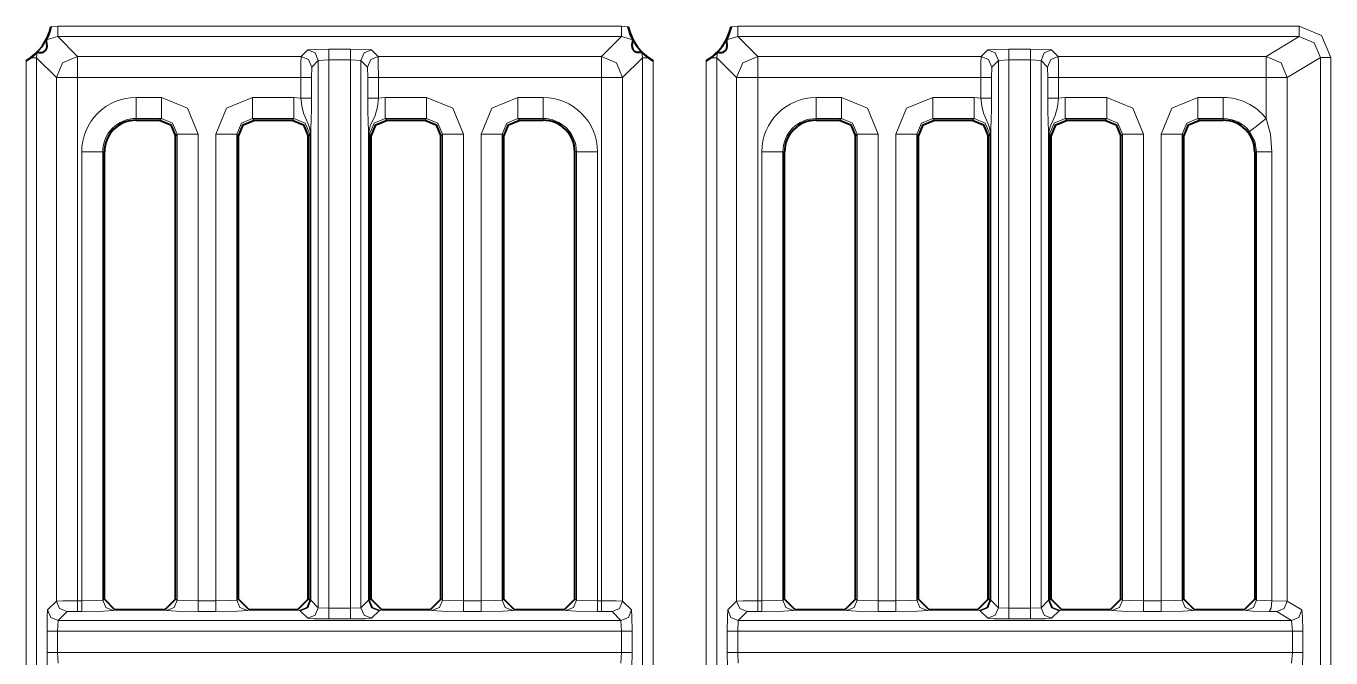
# Model space of a CAD drawing. Header units: millimetres. Extents: x 0 to 2941, y -405 to 1422.
# Drawn here: x 484.1 to 546, y 317.7 to 347.7 of the extents above; entities that cross this region are included whole.
import ezdxf

# ---------------------------------------------------------------- set-up
doc = ezdxf.new("R2010")
doc.units = ezdxf.units.MM
doc.layers.add('FINE', color=9, linetype='Continuous')
doc.layers.add('OUTLINE', color=7, linetype='Continuous')

msp = doc.modelspace()

# ---------------------------------------------------------------- linework, layer by layer
at = {"layer": 'FINE', "lineweight": 9}
for p, q in [((512.677, 347.642), (512.354, 347.677)), ((517.879, 347.677), (517.556, 347.642)), ((544.544, 347.677), (517.879, 347.677)), ((485.04, 347.02), (485.579, 347.178)), ((485.579, 347.178), (512.354, 347.178)), ((486.523, 346.234), (485.579, 347.178)), ((512.354, 347.178), (511.41, 346.234)), ((512.354, 347.178), (512.893, 347.02)), ((517.34, 347.02), (517.879, 347.178)), ((517.879, 347.178), (544.544, 347.178)), ((518.823, 346.234), (517.879, 347.178)), ((544.544, 347.178), (542.971, 346.234)), ((484.579, 346.178), (484.613, 346.433)), ((497.457, 346.549), (497.142, 346.234)), ((499.483, 346.575), (498.457, 346.575)), ((500.797, 346.234), (500.482, 346.549)), ((513.321, 346.433), (513.354, 346.178)), ((516.88, 346.178), (516.913, 346.433)), ((529.752, 346.549), (529.436, 346.234)), ((531.777, 346.575), (530.751, 346.575)), ((533.092, 346.234), (532.777, 346.549)), ((497.142, 346.234), (486.523, 346.234)), ((498.457, 320.032), (498.457, 346.075)), ((499.483, 346.075), (499.483, 320.032)), ((499.982, 320.058), (499.982, 346.049)), ((511.41, 346.234), (500.797, 346.234)), ((512.41, 345.234), (513.354, 346.178)), ((513.354, 346.178), (513.354, 291.453)), ((513.853, 291.453), (513.853, 346.033)), ((516.38, 346.033), (516.38, 291.453)), ((516.88, 291.453), (516.88, 346.178)), ((529.436, 346.234), (518.823, 346.234)), ((529.936, 345.734), (530.252, 346.049)), ((530.252, 346.049), (530.751, 346.075)), ((530.252, 346.049), (530.252, 320.058)), ((530.751, 320.032), (530.751, 346.075)), ((530.751, 346.075), (531.777, 346.075)), ((531.777, 346.075), (531.777, 320.032)), ((531.777, 346.075), (532.277, 346.049)), ((532.277, 346.049), (532.592, 345.734)), ((532.277, 320.058), (532.277, 346.049)), ((542.971, 346.234), (533.092, 346.234)), ((545.544, 346.179), (545.544, 291.452)), ((546.044, 291.452), (546.044, 346.179)), ((486.523, 345.234), (497.129, 345.234)), ((486.523, 320.386), (486.523, 345.234)), ((497.129, 345.234), (497.129, 344.258)), ((497.629, 345.234), (497.642, 345.734)), ((497.629, 344.258), (497.629, 345.234)), ((500.31, 345.234), (500.31, 344.258)), ((500.81, 345.234), (511.41, 345.234)), ((500.81, 344.258), (500.81, 345.234)), ((511.41, 345.234), (511.41, 320.386)), ((512.41, 320.373), (512.41, 345.234)), ((518.823, 345.234), (529.424, 345.234)), ((518.823, 320.386), (518.823, 345.234)), ((529.424, 345.234), (529.424, 344.258)), ((529.923, 345.234), (529.936, 345.734)), ((529.923, 344.258), (529.923, 345.234)), ((532.592, 345.734), (532.605, 345.234)), ((532.605, 345.234), (532.605, 344.258)), ((533.105, 345.234), (542.971, 345.234)), ((533.105, 344.258), (533.105, 345.234)), ((542.971, 345.234), (542.971, 343.286)), ((490.502, 344.289), (489.299, 344.289)), ((496.802, 344.289), (494.837, 344.289)), ((497.129, 344.258), (496.802, 344.289)), ((501.137, 344.289), (500.81, 344.258)), ((503.102, 344.289), (501.137, 344.289)), ((508.635, 344.289), (507.437, 344.289)), ((522.797, 344.289), (521.599, 344.289)), ((529.097, 344.289), (527.132, 344.289)), ((529.424, 344.258), (529.097, 344.289)), ((533.432, 344.289), (533.105, 344.258)), ((535.397, 344.289), (533.432, 344.289)), ((540.929, 344.289), (539.732, 344.289)), ((490.502, 343.29), (490.421, 343.209)), ((494.919, 343.209), (494.837, 343.29)), ((494.837, 343.29), (496.802, 343.29)), ((496.802, 343.29), (496.721, 343.209)), ((501.219, 343.209), (501.137, 343.29)), ((501.137, 343.29), (503.102, 343.29)), ((503.102, 343.29), (503.021, 343.209)), ((507.519, 343.209), (507.437, 343.29)), ((507.437, 343.29), (508.635, 343.29)), ((508.635, 343.29), (508.635, 343.209)), ((522.797, 343.29), (522.715, 343.209)), ((533.513, 343.209), (533.432, 343.29)), ((533.432, 343.29), (535.397, 343.29)), ((535.397, 343.29), (535.315, 343.209)), ((491.17, 342.459), (491.251, 342.541)), ((491.251, 342.541), (491.251, 320.423)), ((492.25, 320.386), (492.25, 342.541)), ((494.088, 342.541), (494.17, 342.459)), ((494.088, 320.423), (494.088, 342.541)), ((497.47, 342.459), (497.551, 342.541)), ((497.551, 342.541), (497.551, 320.423)), ((497.583, 342.541), (497.583, 320.415)), ((497.6, 320.415), (497.6, 342.541)), ((500.34, 342.541), (500.34, 320.415)), ((500.356, 320.415), (500.356, 342.541)), ((500.388, 342.541), (500.47, 342.459)), ((503.77, 342.459), (503.851, 342.541)), ((503.851, 342.541), (503.851, 320.423)), ((505.69, 342.541), (505.69, 320.386)), ((506.688, 342.541), (506.77, 342.459)), ((523.464, 342.459), (523.546, 342.541)), ((523.546, 342.541), (523.546, 320.423)), ((524.544, 320.386), (524.544, 342.541)), ((525.384, 342.541), (525.384, 320.386)), ((526.383, 342.541), (526.464, 342.459)), ((526.383, 320.423), (526.383, 342.541)), ((529.764, 342.459), (529.846, 342.541)), ((529.846, 342.541), (529.846, 320.423)), ((529.878, 342.541), (529.878, 320.415)), ((529.894, 320.415), (529.894, 342.541)), ((532.634, 342.541), (532.634, 320.415)), ((532.651, 320.415), (532.651, 342.541)), ((532.683, 342.541), (532.764, 342.459)), ((532.683, 320.423), (532.683, 342.541)), ((536.064, 342.459), (536.146, 342.541)), ((536.146, 342.541), (536.146, 320.423)), ((537.144, 320.386), (537.144, 342.541)), ((537.984, 342.541), (537.984, 320.386)), ((538.983, 342.541), (539.064, 342.459)), ((538.983, 320.423), (538.983, 342.541)), ((486.719, 341.709), (486.719, 320.386)), ((487.717, 341.709), (487.799, 341.709)), ((487.717, 320.423), (487.717, 341.709)), ((510.135, 341.709), (510.216, 341.709)), ((510.216, 341.709), (510.216, 320.423)), ((511.215, 320.386), (511.215, 341.709)), ((519.019, 341.709), (519.019, 320.386)), ((520.017, 341.709), (520.099, 341.709)), ((520.017, 320.423), (520.017, 341.709)), ((542.429, 341.709), (542.515, 341.709)), ((543.242, 320.385), (543.242, 341.709)), ((485.523, 320.373), (485.103, 319.953)), ((486.719, 320.386), (486.523, 320.386)), ((487.799, 320.464), (487.717, 320.423)), ((491.251, 320.423), (491.17, 320.464)), ((494.17, 320.464), (494.088, 320.423)), ((497.551, 320.423), (497.47, 320.464)), ((497.583, 320.415), (497.551, 320.423)), ((497.957, 320.058), (497.6, 320.415)), ((500.34, 320.415), (499.982, 320.058)), ((500.388, 320.423), (500.356, 320.415)), ((500.47, 320.464), (500.388, 320.423)), ((503.851, 320.423), (503.77, 320.464)), ((510.216, 320.423), (510.135, 320.464)), ((511.41, 320.386), (511.215, 320.386)), ((512.83, 319.953), (512.41, 320.373)), ((517.823, 320.373), (517.403, 319.953)), ((519.019, 320.386), (518.823, 320.386)), ((520.099, 320.464), (520.017, 320.423)), ((523.546, 320.423), (523.464, 320.464)), ((525.384, 320.386), (524.544, 320.386)), ((526.464, 320.464), (526.383, 320.423)), ((529.846, 320.423), (529.764, 320.464)), ((529.878, 320.415), (529.846, 320.423)), ((530.252, 320.058), (529.894, 320.415)), ((532.634, 320.415), (532.277, 320.058)), ((532.683, 320.423), (532.651, 320.415)), ((532.764, 320.464), (532.683, 320.423)), ((536.146, 320.423), (536.064, 320.464)), ((537.984, 320.386), (537.144, 320.386)), ((539.064, 320.464), (538.983, 320.423)), ((543.242, 320.385), (542.515, 320.421)), ((543.97, 320.373), (543.242, 320.385)), ((544.67, 319.953), (543.97, 320.373)), ((485.603, 319.453), (486.023, 319.873)), ((486.023, 319.873), (486.523, 319.886)), ((486.523, 319.886), (486.719, 319.886)), ((488.216, 319.923), (488.298, 319.964)), ((490.67, 319.964), (490.752, 319.923)), ((492.25, 319.886), (493.09, 319.886)), ((494.588, 319.923), (494.67, 319.964)), ((496.97, 319.964), (497.052, 319.923)), ((497.052, 319.923), (497.1, 319.915)), ((497.1, 319.915), (497.457, 319.558)), ((498.457, 320.032), (497.957, 320.058)), ((499.483, 320.032), (498.457, 320.032)), ((499.982, 320.058), (499.483, 320.032)), ((500.482, 319.558), (500.839, 319.915)), ((500.839, 319.915), (500.888, 319.923)), ((500.888, 319.923), (500.97, 319.964)), ((503.27, 319.964), (503.352, 319.923)), ((504.85, 319.886), (505.69, 319.886)), ((507.187, 319.923), (507.27, 319.964)), ((509.635, 319.964), (509.717, 319.923)), ((511.215, 319.886), (511.41, 319.886)), ((511.41, 319.886), (511.91, 319.873)), ((511.91, 319.873), (512.33, 319.453)), ((518.323, 319.873), (518.823, 319.886)), ((518.823, 319.886), (519.019, 319.886)), ((520.517, 319.923), (520.599, 319.964)), ((524.544, 319.886), (525.384, 319.886)), ((526.882, 319.923), (526.964, 319.964)), ((529.264, 319.964), (529.346, 319.923)), ((529.346, 319.923), (529.395, 319.915)), ((529.395, 319.915), (529.752, 319.558)), ((530.751, 320.032), (530.252, 320.058)), ((531.777, 320.032), (530.751, 320.032)), ((532.277, 320.058), (531.777, 320.032)), ((533.182, 319.923), (533.264, 319.964)), ((535.564, 319.964), (535.646, 319.923)), ((537.144, 319.886), (537.984, 319.886)), ((539.482, 319.923), (539.564, 319.964)), ((541.929, 319.964), (542.015, 319.921)), ((543.106, 319.885), (543.47, 319.873)), ((543.47, 319.873), (544.171, 319.453)), ((485.578, 318.953), (485.603, 319.453)), ((512.33, 319.453), (485.603, 319.453)), ((498.457, 319.532), (499.483, 319.532)), ((512.33, 319.453), (512.356, 318.953)), ((530.751, 319.532), (531.777, 319.532)), ((544.171, 319.453), (544.213, 318.953)), ((485.578, 318.953), (512.356, 318.953)), ((485.578, 317.927), (485.578, 318.953)), ((512.855, 317.927), (512.855, 318.953)), ((517.378, 318.953), (517.378, 317.927)), ((517.878, 318.953), (544.213, 318.953)), ((544.213, 318.953), (544.213, 317.927)), ((544.713, 317.927), (544.713, 318.953)), ((485.603, 317.428), (485.578, 317.927)), ((512.356, 317.927), (512.33, 317.428)), ((544.213, 317.927), (517.878, 317.927)), ((517.903, 317.428), (517.878, 317.927)), ((544.213, 317.927), (544.171, 317.428))]:
    msp.add_line(p, q, dxfattribs=at)
for points in [[(512.354, 347.677), (485.579, 347.677), (485.256, 347.642)], [(485.579, 347.178), (485.579, 347.329), (485.579, 347.677)], [(512.354, 347.178), (512.354, 347.329), (512.354, 347.677)], [(517.879, 347.178), (517.879, 347.329), (517.879, 347.677)], [(544.544, 347.178), (544.544, 347.329), (544.544, 347.677)], [(546.044, 346.179), (545.605, 347.239), (544.544, 347.677)], [(544.544, 347.178), (545.252, 346.885), (545.544, 346.179)], [(498.457, 346.575), (497.759, 346.567), (497.457, 346.549)], [(497.457, 346.549), (497.81, 346.403), (497.957, 346.049)], [(498.457, 346.575), (498.457, 346.424), (498.457, 346.075)], [(499.483, 346.575), (499.483, 346.424), (499.483, 346.075)], [(500.482, 346.549), (500.18, 346.567), (499.483, 346.575)], [(500.482, 346.549), (500.129, 346.403), (499.982, 346.049)], [(530.751, 346.575), (530.054, 346.567), (529.752, 346.549)], [(529.752, 346.549), (530.105, 346.403), (530.252, 346.049)], [(530.751, 346.575), (530.751, 346.424), (530.751, 346.075)], [(531.777, 346.575), (531.777, 346.424), (531.777, 346.075)], [(532.777, 346.549), (532.475, 346.567), (531.777, 346.575)], [(532.777, 346.549), (532.424, 346.403), (532.277, 346.049)], [(484.08, 346.033), (484.08, 291.453), (484.268, 290.726)], [(484.579, 346.178), (484.501, 346.178), (484.302, 346.178)], [(484.579, 291.453), (484.579, 346.178), (485.523, 345.234), (485.523, 320.373)], [(486.523, 346.234), (485.816, 345.941), (485.523, 345.234)], [(486.523, 345.234), (486.523, 345.932), (486.523, 346.234)], [(497.142, 346.234), (497.133, 345.932), (497.129, 345.234)], [(497.142, 346.234), (497.495, 346.087), (497.642, 345.734)], [(497.642, 345.734), (497.957, 346.049), (497.957, 320.058)], [(497.957, 346.049), (498.457, 346.075), (499.483, 346.075), (499.982, 346.049)], [(499.982, 346.049), (500.298, 345.734), (500.31, 345.234)], [(500.797, 346.234), (500.444, 346.087), (500.298, 345.734)], [(500.81, 345.234), (500.806, 345.932), (500.797, 346.234)], [(512.41, 345.234), (512.117, 345.941), (511.41, 346.234)], [(511.41, 345.234), (511.41, 345.932), (511.41, 346.234)], [(513.631, 346.178), (513.432, 346.178), (513.354, 346.178)], [(516.88, 346.178), (516.801, 346.178), (516.602, 346.178)], [(516.88, 346.178), (517.823, 345.234), (517.823, 320.373)], [(518.823, 346.234), (518.116, 345.941), (517.823, 345.234)], [(518.823, 345.234), (518.823, 345.932), (518.823, 346.234)], [(529.436, 346.234), (529.427, 345.932), (529.424, 345.234)], [(529.436, 346.234), (529.79, 346.087), (529.936, 345.734)], [(533.092, 346.234), (532.739, 346.087), (532.592, 345.734)], [(533.105, 345.234), (533.101, 345.932), (533.092, 346.234)], [(543.97, 345.234), (543.677, 345.941), (542.971, 346.234)], [(542.971, 345.234), (542.971, 345.932), (542.971, 346.234)], [(543.97, 320.373), (543.97, 345.234), (545.544, 346.179)], [(545.544, 346.179), (545.698, 346.179), (546.044, 346.179)], [(485.523, 345.234), (485.825, 345.234), (486.523, 345.234)], [(497.129, 345.234), (497.478, 345.234), (497.629, 345.234)], [(500.81, 345.234), (500.461, 345.234), (500.31, 345.234)], [(511.41, 345.234), (512.108, 345.234), (512.41, 345.234)], [(518.823, 345.234), (518.125, 345.234), (517.823, 345.234)], [(529.424, 345.234), (529.773, 345.234), (529.923, 345.234)], [(533.105, 345.234), (532.756, 345.234), (532.605, 345.234)], [(542.971, 345.234), (543.662, 345.234), (543.97, 345.234)], [(489.299, 343.29), (489.299, 343.6), (489.299, 344.289)], [(490.502, 343.29), (490.502, 343.6), (490.502, 344.289)], [(492.25, 342.541), (491.738, 343.777), (490.502, 344.289)], [(494.837, 344.289), (493.601, 343.777), (493.09, 342.541)], [(494.837, 344.289), (494.837, 343.6), (494.837, 343.29)], [(496.802, 344.289), (496.802, 343.6), (496.802, 343.29)], [(497.129, 344.258), (497.478, 344.258), (497.629, 344.258)], [(497.129, 344.258), (497.172, 343.894), (497.25, 343.551), (497.475, 343.033), (497.526, 342.896), (497.555, 342.789), (497.578, 342.644), (497.583, 342.574), (497.583, 342.541)], [(497.6, 342.541), (497.6, 342.553), (497.6, 342.581), (497.601, 342.64), (497.603, 342.689), (497.605, 342.763), (497.62, 343.257), (497.627, 343.728), (497.629, 344.258)], [(500.81, 344.258), (500.461, 344.258), (500.31, 344.258)], [(500.31, 344.258), (500.313, 343.666), (500.323, 343.118), (500.336, 342.71), (500.339, 342.602), (500.339, 342.568), (500.34, 342.541)], [(500.356, 342.541), (500.358, 342.611), (500.367, 342.698), (500.427, 342.937), (500.649, 343.437), (500.76, 343.851), (500.81, 344.258)], [(501.137, 344.289), (501.137, 343.6), (501.137, 343.29)], [(503.102, 344.289), (503.102, 343.6), (503.102, 343.29)], [(505.69, 320.386), (504.85, 320.386), (504.85, 342.541), (504.338, 343.777), (503.102, 344.289)], [(507.437, 344.289), (506.201, 343.777), (505.69, 342.541)], [(507.437, 343.29), (507.437, 343.6), (507.437, 344.289)], [(508.635, 344.289), (508.635, 343.6), (508.635, 343.29)], [(521.599, 343.29), (521.599, 343.6), (521.599, 344.289)], [(522.797, 343.29), (522.797, 343.6), (522.797, 344.289)], [(524.544, 342.541), (524.033, 343.777), (522.797, 344.289)], [(527.132, 344.289), (525.896, 343.777), (525.384, 342.541)], [(527.132, 344.289), (527.132, 343.6), (527.132, 343.29)], [(529.097, 344.289), (529.097, 343.6), (529.097, 343.29)], [(529.424, 344.258), (529.773, 344.258), (529.923, 344.258)], [(529.424, 344.258), (529.467, 343.894), (529.545, 343.551), (529.769, 343.033), (529.82, 342.896), (529.85, 342.789), (529.873, 342.644), (529.877, 342.574), (529.878, 342.541)], [(529.894, 342.541), (529.894, 342.553), (529.895, 342.581), (529.896, 342.64), (529.897, 342.689), (529.9, 342.763), (529.914, 343.257), (529.921, 343.728), (529.923, 344.258)], [(533.105, 344.258), (532.756, 344.258), (532.605, 344.258)], [(532.605, 344.258), (532.608, 343.666), (532.617, 343.118), (532.63, 342.71), (532.634, 342.602), (532.634, 342.568), (532.634, 342.541)], [(532.651, 342.541), (532.653, 342.611), (532.662, 342.698), (532.722, 342.937), (532.944, 343.437), (533.055, 343.851), (533.105, 344.258)], [(533.432, 344.289), (533.432, 343.6), (533.432, 343.29)], [(535.397, 344.289), (535.397, 343.6), (535.397, 343.29)], [(537.144, 342.541), (536.633, 343.777), (535.397, 344.289)], [(539.732, 344.289), (538.496, 343.777), (537.984, 342.541)], [(539.732, 343.29), (539.732, 343.6), (539.732, 344.289)], [(540.929, 344.289), (540.929, 343.6), (540.929, 343.29)], [(489.299, 343.209), (489.299, 343.29), (490.502, 343.29)], [(490.502, 343.29), (491.033, 343.072), (491.251, 342.541)], [(494.088, 342.541), (494.306, 343.072), (494.837, 343.29)], [(496.802, 343.29), (497.333, 343.072), (497.551, 342.541)], [(500.388, 320.423), (500.388, 342.541), (500.606, 343.072), (501.137, 343.29)], [(503.102, 343.29), (503.633, 343.072), (503.851, 342.541)], [(506.688, 342.541), (506.906, 343.072), (507.437, 343.29)], [(521.599, 343.209), (521.599, 343.29), (522.797, 343.29)], [(522.797, 343.29), (523.327, 343.072), (523.546, 342.541)], [(526.383, 342.541), (526.601, 343.072), (527.132, 343.29)], [(527.213, 343.209), (527.132, 343.29), (529.097, 343.29), (529.015, 343.209)], [(529.097, 343.29), (529.628, 343.072), (529.846, 342.541)], [(532.651, 342.541), (532.672, 342.541), (532.683, 342.541), (532.901, 343.072), (533.432, 343.29)], [(535.397, 343.29), (535.928, 343.072), (536.146, 342.541)], [(538.983, 342.541), (539.201, 343.072), (539.732, 343.29)], [(539.813, 343.209), (539.732, 343.29), (540.929, 343.29), (540.929, 343.209)], [(542.971, 343.286), (542.426, 342.865), (542.181, 342.676)], [(543.242, 341.709), (543.171, 342.544), (542.971, 343.286)], [(542.181, 342.676), (542.427, 342.221), (542.515, 341.709)], [(491.251, 342.541), (491.561, 342.541), (492.25, 342.541)], [(493.09, 342.541), (493.09, 320.386), (492.25, 320.386)], [(493.09, 342.541), (493.778, 342.541), (494.088, 342.541)], [(497.551, 342.541), (497.562, 342.541), (497.583, 342.541)], [(497.583, 342.541), (497.595, 342.541), (497.6, 342.541)], [(500.356, 342.541), (500.344, 342.541), (500.34, 342.541)], [(500.356, 342.541), (500.377, 342.541), (500.388, 342.541)], [(503.851, 342.541), (504.161, 342.541), (504.85, 342.541)], [(506.688, 342.541), (506.378, 342.541), (505.69, 342.541)], [(506.77, 320.464), (506.688, 320.423), (506.688, 342.541)], [(523.546, 342.541), (523.856, 342.541), (524.544, 342.541)], [(525.384, 342.541), (526.073, 342.541), (526.383, 342.541)], [(529.846, 342.541), (529.856, 342.541), (529.878, 342.541)], [(529.878, 342.541), (529.889, 342.541), (529.894, 342.541)], [(532.651, 342.541), (532.639, 342.541), (532.634, 342.541)], [(536.146, 342.541), (536.456, 342.541), (537.144, 342.541)], [(538.983, 342.541), (538.673, 342.541), (537.984, 342.541)], [(487.717, 341.709), (487.407, 341.709), (486.719, 341.709)], [(511.215, 341.709), (510.526, 341.709), (510.216, 341.709)], [(520.017, 341.709), (519.707, 341.709), (519.019, 341.709)], [(542.515, 341.709), (542.515, 320.421), (542.429, 320.464)], [(543.242, 341.709), (542.732, 341.709), (542.515, 341.709)], [(486.523, 320.386), (485.825, 320.382), (485.523, 320.373)], [(485.523, 320.373), (485.67, 320.02), (486.023, 319.873)], [(486.523, 320.386), (486.523, 320.037), (486.523, 319.886)], [(487.717, 320.423), (487.407, 320.396), (486.719, 320.386)], [(486.719, 320.386), (486.719, 320.037), (486.719, 319.886)], [(487.717, 320.423), (487.864, 320.07), (488.216, 319.923)], [(490.752, 319.923), (491.104, 320.07), (491.251, 320.423)], [(492.25, 320.386), (491.561, 320.396), (491.251, 320.423)], [(492.25, 320.386), (492.25, 320.037), (492.25, 319.886)], [(494.088, 320.423), (493.778, 320.396), (493.09, 320.386)], [(493.09, 320.386), (493.09, 320.037), (493.09, 319.886)], [(494.088, 320.423), (494.235, 320.07), (494.588, 319.923)], [(497.551, 320.423), (497.405, 320.07), (497.052, 319.923)], [(497.6, 320.415), (497.453, 320.062), (497.1, 319.915)], [(497.583, 320.415), (497.44, 320.063), (497.1, 319.915)], [(497.6, 320.415), (497.595, 320.415), (497.583, 320.415)], [(500.34, 320.415), (500.486, 320.062), (500.839, 319.915)], [(500.356, 320.415), (500.344, 320.415), (500.34, 320.415)], [(500.356, 320.415), (500.499, 320.063), (500.839, 319.915)], [(500.388, 320.423), (500.535, 320.07), (500.888, 319.923)], [(503.851, 320.423), (503.704, 320.07), (503.352, 319.923)], [(504.85, 320.386), (504.161, 320.396), (503.851, 320.423)], [(504.85, 320.386), (504.85, 320.037), (504.85, 319.886)], [(506.688, 320.423), (506.378, 320.396), (505.69, 320.386)], [(505.69, 320.386), (505.69, 320.037), (505.69, 319.886)], [(506.688, 320.423), (506.835, 320.07), (507.187, 319.923)], [(509.717, 319.923), (510.07, 320.07), (510.216, 320.423)], [(511.215, 320.386), (510.526, 320.396), (510.216, 320.423)], [(511.215, 319.886), (511.215, 320.037), (511.215, 320.386)], [(511.41, 319.886), (511.41, 320.037), (511.41, 320.386)], [(512.41, 320.373), (512.108, 320.382), (511.41, 320.386)], [(511.91, 319.873), (512.263, 320.02), (512.41, 320.373)], [(518.823, 320.386), (518.125, 320.382), (517.823, 320.373)], [(518.323, 319.873), (517.97, 320.02), (517.823, 320.373)], [(518.823, 319.886), (518.823, 320.037), (518.823, 320.386)], [(520.017, 320.423), (519.707, 320.396), (519.019, 320.386)], [(519.019, 320.386), (519.019, 320.037), (519.019, 319.886)], [(520.017, 320.423), (520.164, 320.07), (520.517, 319.923)], [(523.046, 319.923), (523.399, 320.07), (523.546, 320.423)], [(524.544, 320.386), (523.856, 320.396), (523.546, 320.423)], [(524.544, 320.386), (524.544, 320.037), (524.544, 319.886)], [(526.383, 320.423), (526.073, 320.396), (525.384, 320.386)], [(525.384, 320.386), (525.384, 320.037), (525.384, 319.886)], [(526.383, 320.423), (526.529, 320.07), (526.882, 319.923)], [(529.346, 319.923), (529.699, 320.07), (529.846, 320.423)], [(529.395, 319.915), (529.735, 320.063), (529.878, 320.415)], [(529.395, 319.915), (529.748, 320.062), (529.894, 320.415)], [(529.894, 320.415), (529.889, 320.415), (529.878, 320.415)], [(533.134, 319.915), (532.781, 320.062), (532.634, 320.415)], [(532.651, 320.415), (532.639, 320.415), (532.634, 320.415)], [(533.134, 319.915), (532.794, 320.063), (532.651, 320.415)], [(533.182, 319.923), (532.829, 320.07), (532.683, 320.423)], [(536.146, 320.423), (535.999, 320.07), (535.646, 319.923)], [(537.144, 320.386), (536.456, 320.396), (536.146, 320.423)], [(537.144, 320.386), (537.144, 320.037), (537.144, 319.886)], [(538.983, 320.423), (538.673, 320.396), (537.984, 320.386)], [(537.984, 320.386), (537.984, 320.037), (537.984, 319.886)], [(538.983, 320.423), (539.129, 320.07), (539.482, 319.923)], [(542.015, 319.921), (542.368, 320.068), (542.515, 320.421)], [(543.106, 319.885), (543.201, 320.036), (543.242, 320.385)], [(543.47, 319.873), (543.823, 320.02), (543.97, 320.373)], [(485.103, 319.953), (485.085, 319.651), (485.078, 318.953)], [(485.103, 319.953), (485.25, 319.6), (485.603, 319.453)], [(486.719, 319.886), (487.751, 319.897), (488.216, 319.923)], [(490.752, 319.923), (491.217, 319.897), (492.25, 319.886)], [(493.09, 319.886), (494.122, 319.897), (494.588, 319.923)], [(497.957, 320.058), (497.81, 319.704), (497.457, 319.558)], [(498.457, 320.032), (498.457, 319.683), (498.457, 319.532)], [(499.483, 320.032), (499.483, 319.683), (499.483, 319.532)], [(499.982, 320.058), (500.129, 319.704), (500.482, 319.558)], [(503.352, 319.923), (503.817, 319.897), (504.85, 319.886)], [(505.69, 319.886), (506.722, 319.897), (507.187, 319.923)], [(509.717, 319.923), (510.182, 319.897), (511.215, 319.886)], [(512.33, 319.453), (512.683, 319.6), (512.83, 319.953)], [(512.855, 318.953), (512.848, 319.651), (512.83, 319.953)], [(517.403, 319.953), (517.385, 319.651), (517.378, 318.953)], [(517.903, 319.453), (517.55, 319.6), (517.403, 319.953)], [(544.171, 319.453), (517.903, 319.453), (518.323, 319.873)], [(519.019, 319.886), (520.051, 319.897), (520.517, 319.923)], [(522.964, 319.964), (523.046, 319.923), (523.512, 319.897), (524.544, 319.886)], [(525.384, 319.886), (526.417, 319.897), (526.882, 319.923)], [(529.752, 319.558), (530.105, 319.704), (530.252, 320.058)], [(530.751, 319.532), (530.751, 319.683), (530.751, 320.032)], [(531.777, 319.532), (531.777, 319.683), (531.777, 320.032)], [(532.777, 319.558), (532.424, 319.704), (532.277, 320.058)], [(532.777, 319.558), (533.134, 319.915), (533.182, 319.923)], [(535.646, 319.923), (536.112, 319.897), (537.144, 319.886)], [(537.984, 319.886), (539.017, 319.897), (539.482, 319.923)], [(542.015, 319.921), (542.341, 319.899), (543.106, 319.885)], [(544.171, 319.453), (544.524, 319.6), (544.67, 319.953)], [(544.713, 318.953), (544.7, 319.651), (544.67, 319.953)], [(497.457, 319.558), (497.759, 319.54), (498.457, 319.532)], [(499.483, 319.532), (500.18, 319.54), (500.482, 319.558)], [(517.878, 317.927), (517.878, 318.953), (517.903, 319.453)], [(529.752, 319.558), (530.054, 319.54), (530.751, 319.532)], [(531.777, 319.532), (532.475, 319.54), (532.777, 319.558)], [(485.078, 318.953), (485.229, 318.953), (485.578, 318.953)], [(485.078, 318.953), (485.078, 317.927), (485.085, 317.23), (485.103, 316.928)], [(512.356, 318.953), (512.356, 317.927), (485.578, 317.927)], [(512.356, 318.953), (512.704, 318.953), (512.855, 318.953)], [(517.878, 318.953), (517.529, 318.953), (517.378, 318.953)], [(544.213, 318.953), (544.559, 318.953), (544.713, 318.953)], [(485.078, 317.927), (485.229, 317.927), (485.578, 317.927)], [(512.356, 317.927), (512.704, 317.927), (512.855, 317.927)], [(512.41, 316.508), (512.83, 316.928), (512.848, 317.23), (512.855, 317.927)], [(517.878, 317.927), (517.529, 317.927), (517.378, 317.927)], [(517.378, 317.927), (517.385, 317.23), (517.403, 316.928)], [(544.213, 317.927), (544.559, 317.927), (544.713, 317.927)], [(544.67, 316.928), (544.7, 317.23), (544.713, 317.927)]]:
    msp.add_lwpolyline(points, dxfattribs=at)
for points in [[(489.299, 344.289, 0.414223), (486.719, 341.709)], [(511.215, 341.709, 0.414218), (508.635, 344.289)], [(521.599, 344.289, 0.414209), (519.019, 341.709)], [(542.971, 343.286, 0.232165), (540.929, 344.289)], [(489.299, 343.29, 0.414214), (487.717, 341.709)], [(510.216, 341.709, 0.414237), (508.635, 343.29)], [(521.599, 343.29, 0.41419), (520.017, 341.709)], [(542.181, 342.676, 0.232267), (540.929, 343.29)]]:
    msp.add_lwpolyline(points, format="xyb", dxfattribs=at)
at = {"layer": 'OUTLINE', "lineweight": 40}
for p, q in [((484.302, 346.178), (484.08, 346.033)), ((513.853, 346.033), (513.631, 346.178)), ((516.602, 346.178), (516.38, 346.033)), ((501.219, 343.209), (503.021, 343.209)), ((507.519, 343.209), (508.635, 343.209)), ((521.599, 343.209), (522.715, 343.209)), ((527.213, 343.209), (529.015, 343.209)), ((533.513, 343.209), (535.315, 343.209)), ((539.813, 343.209), (540.929, 343.209)), ((491.17, 320.464), (491.17, 342.459)), ((497.47, 320.464), (497.47, 342.459)), ((500.47, 320.464), (500.47, 342.459)), ((503.77, 320.464), (503.77, 342.459)), ((523.464, 320.464), (523.464, 342.459)), ((529.764, 320.464), (529.764, 342.459)), ((532.764, 320.464), (532.764, 342.459)), ((536.064, 320.464), (536.064, 342.459)), ((539.064, 320.464), (539.064, 342.459)), ((487.799, 320.464), (487.799, 341.709)), ((510.135, 320.464), (510.135, 341.709)), ((520.099, 320.464), (520.099, 341.709)), ((542.429, 341.709), (542.429, 320.464)), ((488.298, 319.964), (487.799, 320.464)), ((491.17, 320.464), (490.67, 319.964)), ((494.67, 319.964), (494.17, 320.464)), ((497.47, 320.464), (496.97, 319.964)), ((500.97, 319.964), (500.47, 320.464)), ((503.77, 320.464), (503.27, 319.964)), ((510.135, 320.464), (509.635, 319.964)), ((520.599, 319.964), (520.099, 320.464)), ((523.464, 320.464), (522.964, 319.964)), ((529.764, 320.464), (529.264, 319.964)), ((536.064, 320.464), (535.564, 319.964)), ((542.429, 320.464), (541.929, 319.964)), ((490.67, 319.964), (488.298, 319.964)), ((496.97, 319.964), (494.67, 319.964)), ((503.27, 319.964), (500.97, 319.964)), ((522.964, 319.964), (520.599, 319.964))]:
    msp.add_line(p, q, dxfattribs=at)
for points in [[(484.08, 346.033, 0.207865), (485.256, 347.642)], [(512.677, 347.642, 0.207869), (513.853, 346.033)], [(516.38, 346.033, 0.207865), (517.556, 347.642)], [(489.299, 343.209, 0.414214), (487.799, 341.709)], [(510.135, 341.709, 0.414214), (508.635, 343.209)], [(521.599, 343.209, 0.414214), (520.099, 341.709)], [(542.429, 341.709, 0.414222), (540.929, 343.209)]]:
    msp.add_lwpolyline(points, format="xyb", dxfattribs=at)
for points in [[(485.256, 347.642), (485.19, 347.401), (485.124, 347.217), (485.068, 347.086), (485.046, 347.036), (485.04, 347.02)], [(512.893, 347.02), (512.886, 347.039), (512.857, 347.104), (512.789, 347.27), (512.717, 347.489), (512.677, 347.642)], [(517.556, 347.642), (517.49, 347.401), (517.424, 347.217), (517.368, 347.086), (517.346, 347.036), (517.34, 347.02)], [(484.613, 346.433), (484.678, 346.426), (484.824, 346.431), (484.918, 346.46), (484.995, 346.515), (485.007, 346.528), (485.012, 346.535), (485.014, 346.537), (485.016, 346.54), (485.018, 346.542), (485.02, 346.545), (485.022, 346.549), (485.028, 346.556), (485.039, 346.576), (485.058, 346.618), (485.079, 346.717), (485.053, 346.971), (485.04, 347.02)], [(512.893, 347.02), (512.874, 346.946), (512.852, 346.776), (512.862, 346.665), (512.897, 346.57), (512.907, 346.555), (512.911, 346.548), (512.913, 346.545), (512.915, 346.543), (512.917, 346.54), (512.918, 346.538), (512.92, 346.536), (512.923, 346.532), (512.931, 346.523), (512.948, 346.505), (512.988, 346.475), (513.085, 346.436), (513.32, 346.433)], [(516.913, 346.433), (516.978, 346.426), (517.124, 346.431), (517.218, 346.46), (517.295, 346.515), (517.307, 346.528), (517.312, 346.535), (517.314, 346.537), (517.316, 346.54), (517.318, 346.542), (517.32, 346.545), (517.322, 346.549), (517.328, 346.556), (517.339, 346.576), (517.358, 346.618), (517.379, 346.717), (517.353, 346.971), (517.34, 347.02)], [(484.613, 346.433), (484.597, 346.421), (484.546, 346.375), (484.412, 346.261), (484.302, 346.178)], [(513.631, 346.178), (513.46, 346.312), (513.369, 346.391), (513.332, 346.425), (513.321, 346.433)], [(516.913, 346.433), (516.897, 346.421), (516.846, 346.375), (516.712, 346.261), (516.602, 346.178)], [(489.299, 343.209), (490.421, 343.209), (490.95, 342.989), (491.17, 342.459)], [(494.17, 320.464), (494.17, 342.459), (494.389, 342.989), (494.919, 343.209)], [(494.919, 343.209), (496.721, 343.209), (497.25, 342.989), (497.47, 342.459)], [(500.47, 342.459), (500.689, 342.989), (501.219, 343.209)], [(503.021, 343.209), (503.55, 342.989), (503.77, 342.459)], [(506.77, 320.464), (506.77, 342.459), (506.989, 342.989), (507.519, 343.209)], [(522.715, 343.209), (523.245, 342.989), (523.464, 342.459)], [(526.464, 320.464), (526.464, 342.459), (526.684, 342.989), (527.213, 343.209)], [(529.015, 343.209), (529.545, 342.989), (529.764, 342.459)], [(532.764, 342.459), (532.984, 342.989), (533.513, 343.209)], [(535.315, 343.209), (535.845, 342.989), (536.064, 342.459)], [(539.064, 342.459), (539.283, 342.989), (539.813, 343.209)], [(509.635, 319.964), (507.27, 319.964), (506.77, 320.464)], [(529.264, 319.964), (526.964, 319.964), (526.464, 320.464)], [(535.564, 319.964), (533.264, 319.964), (532.764, 320.464)], [(541.929, 319.964), (539.564, 319.964), (539.064, 320.464)]]:
    msp.add_lwpolyline(points, dxfattribs=at)

doc.saveas('drawing.dxf')
